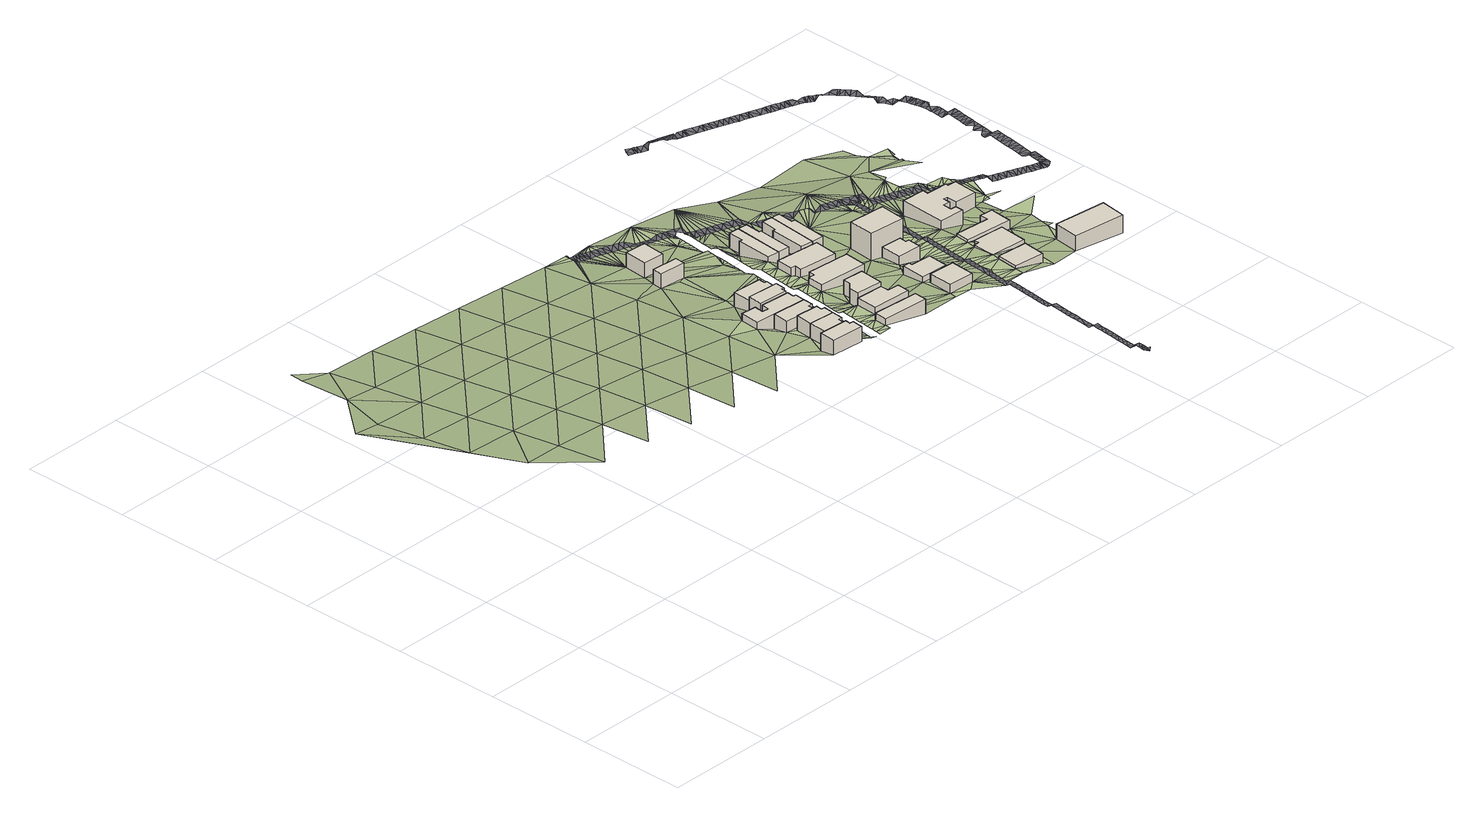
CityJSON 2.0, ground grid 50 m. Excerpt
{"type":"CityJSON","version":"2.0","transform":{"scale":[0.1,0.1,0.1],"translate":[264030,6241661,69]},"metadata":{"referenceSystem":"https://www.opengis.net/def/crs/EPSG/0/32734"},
"CityObjects":{
"building1":{"type":"Building","geometry":[{"type":"MultiSurface","lod":"1","boundaries":[[[0,1,2,3]],[[1,4,5,2]],[[4,6,7,5]],[[6,8,9,7]],[[8,10,11,9]],[[10,0,3,11]],[[3,2,5,7,9,11]]]}]},
"building2":{"type":"Building","geometry":[{"type":"MultiSurface","lod":"1","boundaries":[[[12,13,14,15]],[[13,16,17,14]],[[16,18,19,17]],[[18,20,21,19]],[[20,22,23,21]],[[22,12,15,23]],[[15,14,17,19,21,23]]]}]},
"building3":{"type":"Building","geometry":[{"type":"MultiSurface","lod":"1","boundaries":[[[24,25,26,27]],[[25,28,29,26]],[[28,30,31,29]],[[30,32,33,31]],[[32,34,35,33]],[[34,36,37,35]],[[36,38,39,37]],[[38,40,41,39]],[[40,42,43,41]],[[42,44,45,43]],[[44,24,27,45]],[[27,26,29,31,33,35,37,39,41,43,45]]]}]},
"building4":{"type":"Building","geometry":[{"type":"MultiSurface","lod":"1","boundaries":[[[12,46,47,15]],[[46,48,49,47]],[[48,50,51,49]],[[50,52,53,51]],[[52,13,14,53]],[[13,12,15,14]],[[15,47,49,51,53,14]]]}]},
"building5":{"type":"Building","geometry":[{"type":"MultiSurface","lod":"1","boundaries":[[[25,24,27,26]],[[24,54,55,27]],[[54,56,57,55]],[[56,58,59,57]],[[58,60,61,59]],[[60,25,26,61]],[[26,27,55,57,59,61]]]}]},
"building6":{"type":"Building","geometry":[{"type":"MultiSurface","lod":"1","boundaries":[[[62,63,64,65]],[[63,66,67,64]],[[66,68,69,67]],[[68,70,71,69]],[[70,72,73,71]],[[72,62,65,73]],[[65,64,67,69,71,73]]]}]},
"building7":{"type":"Building","geometry":[{"type":"MultiSurface","lod":"1","boundaries":[[[62,74,75,76]],[[74,77,78,75]],[[77,79,80,78]],[[79,81,82,80]],[[81,63,83,82]],[[63,62,76,83]],[[76,75,78,80,82,83]]]}]},
"building8":{"type":"Building","geometry":[{"type":"MultiSurface","lod":"1","boundaries":[[[84,85,86,87]],[[85,88,89,86]],[[88,90,91,89]],[[90,84,87,91]],[[87,86,89,91]]]}]},
"building9":{"type":"Building","geometry":[{"type":"MultiSurface","lod":"1","boundaries":[[[92,93,94,95]],[[93,96,97,94]],[[96,98,99,97]],[[98,92,95,99]],[[95,94,97,99]]]}]},
"building10":{"type":"Building","geometry":[{"type":"MultiSurface","lod":"1","boundaries":[[[100,101,102,103]],[[101,104,105,102]],[[104,106,107,105]],[[106,100,103,107]],[[103,102,105,107]]]}]},
"building11":{"type":"Building","geometry":[{"type":"MultiSurface","lod":"1","boundaries":[[[108,109,110,111]],[[109,112,113,110]],[[112,114,115,113]],[[114,116,117,115]],[[116,118,119,117]],[[118,108,111,119]],[[111,110,113,115,117,119]]]}]},
"building12":{"type":"Building","geometry":[{"type":"MultiSurface","lod":"1","boundaries":[[[120,121,122,123]],[[121,124,125,122]],[[124,126,127,125]],[[126,128,129,127]],[[128,130,131,129]],[[130,120,123,131]],[[123,122,125,127,129,131]]]}]},
"building13":{"type":"Building","geometry":[{"type":"MultiSurface","lod":"1","boundaries":[[[132,133,134,135]],[[133,136,137,134]],[[136,138,139,137]],[[138,140,141,139]],[[140,142,143,141]],[[142,132,135,143]],[[135,134,137,139,141,143]]]}]},
"building14":{"type":"Building","geometry":[{"type":"MultiSurface","lod":"1","boundaries":[[[144,145,146,147]],[[145,148,149,146]],[[148,150,151,149]],[[150,152,153,151]],[[152,154,155,153]],[[154,144,147,155]],[[147,146,149,151,153,155]]]}]},
"building15":{"type":"Building","geometry":[{"type":"MultiSurface","lod":"1","boundaries":[[[156,157,158,159]],[[157,160,161,158]],[[160,162,163,161]],[[162,164,165,163]],[[164,166,167,165]],[[166,156,159,167]],[[159,158,161,163,165,167]]]}]},
"building16":{"type":"Building","geometry":[{"type":"MultiSurface","lod":"1","boundaries":[[[166,168,169,167]],[[168,170,171,169]],[[170,172,173,171]],[[172,174,175,173]],[[174,156,159,175]],[[156,166,167,159]],[[167,169,171,173,175,159]]]}]},
"building17":{"type":"Building","geometry":[{"type":"MultiSurface","lod":"1","boundaries":[[[176,177,178,179]],[[177,180,181,178]],[[180,182,183,181]],[[182,184,185,183]],[[184,186,187,185]],[[186,176,179,187]],[[179,178,181,183,185,187]]]}]},
"building18":{"type":"Building","geometry":[{"type":"MultiSurface","lod":"1","boundaries":[[[188,189,190,191]],[[189,192,193,190]],[[192,194,195,193]],[[194,188,191,195]],[[191,190,193,195]]]}]},
"building19":{"type":"Building","geometry":[{"type":"MultiSurface","lod":"1","boundaries":[[[177,176,179,178]],[[176,196,197,179]],[[196,198,199,197]],[[198,200,201,199]],[[200,202,203,201]],[[202,177,178,203]],[[178,179,197,199,201,203]]]}]},
"building20":{"type":"Building","geometry":[{"type":"MultiSurface","lod":"1","boundaries":[[[204,205,206,207]],[[205,208,209,206]],[[208,210,211,209]],[[210,212,213,211]],[[212,214,215,213]],[[214,204,207,215]],[[207,206,209,211,213,215]]]}]},
"building21":{"type":"Building","geometry":[{"type":"MultiSurface","lod":"1","boundaries":[[[216,217,218,219]],[[217,220,221,218]],[[220,222,223,221]],[[222,224,225,223]],[[224,226,227,225]],[[226,216,219,227]],[[219,218,221,223,225,227]]]}]},
"building22":{"type":"Building","geometry":[{"type":"MultiSurface","lod":"1","boundaries":[[[228,229,230,231]],[[229,232,233,230]],[[232,234,235,233]],[[234,228,231,235]],[[231,230,233,235]]]}]},
"building23":{"type":"Building","geometry":[{"type":"MultiSurface","lod":"1","boundaries":[[[236,237,238,239]],[[237,240,241,238]],[[242,243,244,241]],[[243,236,239,244]],[[239,238,241,244]]]}]},
"building24":{"type":"Building","geometry":[{"type":"MultiSurface","lod":"1","boundaries":[[[245,246,247,248]],[[246,249,250,247]],[[249,251,252,250]],[[251,253,254,252]],[[253,255,256,254]],[[255,245,248,256]],[[248,247,250,252,254,256]]]}]},
"building25":{"type":"Building","geometry":[{"type":"MultiSurface","lod":"1","boundaries":[[[257,258,259,260]],[[258,261,262,259]],[[261,263,264,262]],[[263,265,266,264]],[[265,267,268,266]],[[267,257,260,268]],[[260,259,262,264,266,268]]]}]},
"building26":{"type":"Building","geometry":[{"type":"MultiSurface","lod":"1","boundaries":[[[269,270,271,272]],[[270,273,274,271]],[[273,275,276,274]],[[275,277,278,276]],[[277,279,280,278]],[[279,281,282,280]],[[281,283,284,282]],[[283,285,286,284]],[[285,287,288,286]],[[287,289,290,288]],[[289,291,292,290]],[[291,293,294,292]],[[293,295,296,294]],[[295,297,298,296]],[[297,299,300,298]],[[299,269,272,300]],[[272,271,274,276,278,280,282,284,286,288,290,292,294,296,298,300]]]}]},
"building27":{"type":"Building","geometry":[{"type":"MultiSurface","lod":"1","boundaries":[[[301,302,303,304]],[[302,305,306,303]],[[305,307,308,306]],[[307,301,304,308]],[[304,303,306,308]]]}]},
"terrain1":{"type":"TINRelief","geometry":[{"type":"CompositeSurface","lod":"1","boundaries":[[[309,310,311]],[[312,309,311]],[[313,311,310]],[[314,309,312]],[[310,315,316]],[[312,311,317]],[[310,316,313]],[[309,314,318]],[[313,317,311]],[[319,314,312]],[[315,320,316]],[[312,317,319]],[[314,319,318]],[[313,316,321]],[[321,316,320]],[[313,322,317]],[[323,318,319]],[[324,325,318]],[[321,322,313]],[[318,323,324]],[[319,317,326]],[[325,324,327]],[[328,320,329]],[[317,322,326]],[[323,319,330]],[[331,321,320]],[[326,330,319]],[[324,323,332]],[[331,320,328]],[[322,321,333]],[[332,323,330]],[[333,321,331]],[[326,322,334]],[[335,328,336]],[[322,333,334]],[[326,337,330]],[[331,328,338]],[[337,326,334]],[[330,339,332]],[[338,328,335]],[[340,333,331]],[[337,339,330]],[[338,340,331]],[[341,334,333]],[[335,342,343]],[[333,340,341]],[[337,334,344]],[[335,345,338]],[[344,334,341]],[[339,337,346]],[[345,335,343]],[[338,347,340]],[[346,337,344]],[[345,347,338]],[[341,340,348]],[[343,349,350]],[[340,347,348]],[[341,351,344]],[[345,343,352]],[[351,341,348]],[[344,353,346]],[[352,343,350]],[[347,345,354]],[[351,353,344]],[[352,354,345]],[[355,348,347]],[[350,44,352]],[[347,354,355]],[[8,350,356]],[[348,357,351]],[[350,8,13]],[[54,44,350]],[[42,354,352]],[[42,352,44]],[[13,54,350]],[[357,348,355]],[[351,358,353]],[[13,8,16]],[[24,44,54]],[[16,8,6]],[[351,357,358]],[[354,42,81]],[[54,13,52]],[[354,85,355]],[[18,16,6]],[[40,63,42]],[[34,40,38]],[[38,36,34]],[[52,56,54]],[[40,34,66]],[[1,6,4]],[[354,81,359]],[[42,63,81]],[[1,18,6]],[[355,84,357]],[[63,40,66]],[[85,354,359]],[[22,18,1]],[[22,20,18]],[[56,52,50]],[[84,355,85]],[[34,32,66]],[[360,22,1]],[[46,50,48]],[[1,361,362]],[[363,358,357]],[[362,360,1]],[[364,12,22]],[[56,50,60]],[[50,46,60]],[[60,58,56]],[[357,84,96]],[[360,365,22]],[[32,68,66]],[[12,366,46]],[[365,367,22]],[[22,367,364]],[[357,368,363]],[[85,359,369]],[[364,370,12]],[[46,371,60]],[[372,368,357]],[[359,81,79]],[[93,357,96]],[[366,12,370]],[[372,357,93]],[[30,28,32]],[[32,28,68]],[[363,373,358]],[[366,374,46]],[[60,375,25]],[[373,376,358]],[[374,371,46]],[[72,68,28]],[[70,68,72]],[[88,85,369]],[[369,359,88]],[[60,371,377]],[[25,378,28]],[[90,96,84]],[[379,60,377]],[[379,375,60]],[[380,381,382]],[[383,72,28]],[[380,106,384]],[[385,25,375]],[[25,385,378]],[[386,384,104]],[[106,380,382]],[[77,74,79]],[[387,372,93]],[[378,388,28]],[[389,386,104]],[[93,390,387]],[[62,72,391]],[[383,28,388]],[[389,104,392]],[[104,384,106]],[[390,93,393]],[[98,96,90]],[[394,359,79]],[[395,393,93]],[[383,396,72]],[[74,62,397]],[[398,88,359]],[[392,108,399]],[[400,72,396]],[[401,399,108]],[[402,395,93]],[[72,400,391]],[[108,392,104]],[[79,74,403]],[[391,404,62]],[[405,402,93]],[[406,407,408]],[[409,401,118]],[[404,397,62]],[[410,409,118]],[[408,411,406]],[[412,405,93]],[[413,410,118]],[[414,406,411]],[[397,415,74]],[[118,401,108]],[[413,118,416]],[[403,74,415]],[[93,92,417]],[[412,93,417]],[[414,418,406]],[[403,419,79]],[[418,420,406]],[[88,421,90]],[[394,398,359]],[[79,419,422]],[[423,406,420]],[[422,424,79]],[[425,416,130]],[[424,426,79]],[[98,90,421]],[[423,427,406]],[[426,428,79]],[[429,425,128]],[[416,118,130]],[[79,428,394]],[[430,431,142]],[[128,431,429]],[[427,432,406]],[[433,430,142]],[[92,434,417]],[[104,101,108]],[[435,433,142]],[[398,436,88]],[[406,432,437]],[[435,142,438]],[[439,434,92]],[[436,440,88]],[[441,424,422]],[[130,128,425]],[[431,128,142]],[[421,88,440]],[[437,442,406]],[[424,441,426]],[[140,443,438]],[[444,439,92]],[[445,92,98]],[[446,443,140]],[[438,142,140]],[[447,446,140]],[[140,448,447]],[[92,449,444]],[[116,130,118]],[[450,98,421]],[[451,448,152]],[[136,448,140]],[[92,452,449]],[[453,451,148]],[[109,108,101]],[[128,124,142]],[[454,453,148]],[[98,450,455]],[[456,454,148]],[[98,455,457]],[[448,136,152]],[[140,138,136]],[[452,92,445]],[[458,98,457]],[[421,440,459]],[[126,124,128]],[[98,458,445]],[[460,406,442]],[[152,148,451]],[[421,459,461]],[[462,456,145]],[[461,463,421]],[[145,464,462]],[[130,116,120]],[[421,463,465]],[[456,148,145]],[[464,145,466]],[[465,467,421]],[[468,460,442]],[[112,116,114]],[[421,467,450]],[[152,150,148]],[[164,469,466]],[[460,468,470]],[[142,124,132]],[[164,466,145]],[[469,164,471]],[[116,112,120]],[[472,452,445]],[[473,471,164]],[[460,470,474]],[[475,473,164]],[[472,445,476]],[[121,477,124]],[[458,478,445]],[[474,479,460]],[[476,445,480]],[[136,154,152]],[[475,162,481]],[[445,478,482]],[[166,164,145]],[[162,475,164]],[[100,483,101]],[[162,484,481]],[[445,482,485]],[[486,460,479]],[[445,487,480]],[[477,132,124]],[[488,484,162]],[[489,445,485]],[[490,488,162]],[[445,489,491]],[[188,109,101]],[[445,492,487]],[[486,493,460]],[[491,492,445]],[[490,162,494]],[[109,188,112]],[[120,132,121]],[[495,460,493]],[[496,487,492]],[[477,121,132]],[[497,494,157]],[[498,496,492]],[[145,186,166]],[[120,112,214]],[[499,496,498]],[[157,500,497]],[[495,501,460]],[[496,499,502]],[[157,494,162]],[[154,136,133]],[[503,500,157]],[[460,501,504]],[[505,503,157]],[[157,162,160]],[[460,504,506]],[[101,483,188]],[[186,145,144]],[[186,168,166]],[[507,508,509]],[[510,507,511]],[[512,513,508]],[[514,515,510]],[[512,516,517]],[[505,518,516]],[[511,514,510]],[[132,120,212]],[[511,507,509]],[[112,188,214]],[[508,513,509]],[[505,157,519]],[[513,512,517]],[[517,516,518]],[[120,214,212]],[[168,186,184]],[[505,519,518]],[[157,156,519]],[[168,520,170]],[[520,168,184]],[[506,521,460]],[[176,186,144]],[[232,133,132]],[[174,172,170]],[[506,522,521]],[[170,520,184]],[[144,154,196]],[[232,154,133]],[[188,483,523]],[[522,524,521]],[[519,156,525]],[[188,194,214]],[[526,156,174]],[[527,132,212]],[[174,170,180]],[[521,524,528]],[[184,180,170]],[[526,525,156]],[[144,196,176]],[[521,528,529]],[[180,184,182]],[[232,132,527]],[[529,530,521]],[[523,189,188]],[[526,174,531]],[[154,229,196]],[[521,530,532]],[[194,204,214]],[[174,180,533]],[[534,531,174]],[[229,154,232]],[[535,521,532]],[[534,174,533]],[[527,212,210]],[[521,535,536]],[[527,210,220]],[[537,521,536]],[[204,194,192]],[[220,232,527]],[[533,180,538]],[[539,180,177]],[[537,540,521]],[[208,205,210]],[[523,541,189]],[[538,180,539]],[[232,220,217]],[[205,220,210]],[[540,542,521]],[[200,198,202]],[[521,542,543]],[[202,544,177]],[[198,196,545]],[[177,544,539]],[[545,196,229]],[[189,546,192]],[[547,189,541]],[[548,189,547]],[[205,222,220]],[[545,202,198]],[[544,202,549]],[[548,550,189]],[[232,217,234]],[[551,189,550]],[[189,551,546]],[[192,552,204]],[[549,202,553]],[[205,204,552]],[[554,192,546]],[[202,555,553]],[[554,556,192]],[[202,545,557]],[[216,234,217]],[[558,521,543]],[[559,192,556]],[[557,555,202]],[[552,192,559]],[[558,543,560]],[[222,205,561]],[[562,563,564]],[[229,228,545]],[[224,216,226]],[[565,566,567]],[[558,560,563]],[[205,552,568]],[[567,566,569]],[[570,562,564]],[[216,224,234]],[[571,205,568]],[[572,573,574]],[[575,576,569]],[[561,205,571]],[[574,577,572]],[[576,575,573]],[[562,570,578]],[[222,579,224]],[[557,545,580]],[[575,574,573]],[[566,575,569]],[[581,222,561]],[[582,580,545]],[[578,583,562]],[[222,581,584]],[[234,224,585]],[[558,563,562]],[[222,584,586]],[[587,577,574]],[[582,545,588]],[[579,222,586]],[[583,589,562]],[[577,587,590]],[[574,575,587]],[[588,545,591]],[[592,562,589]],[[579,593,224]],[[590,594,595]],[[224,593,585]],[[596,595,594]],[[597,591,545]],[[234,598,228]],[[596,594,599]],[[600,562,592]],[[590,587,594]],[[601,234,585]],[[602,597,545]],[[562,600,603]],[[234,601,604]],[[545,228,605]],[[606,599,255]],[[604,598,234]],[[607,602,545]],[[255,608,606]],[[575,566,237]],[[609,608,255]],[[599,594,255]],[[610,228,598]],[[611,609,257]],[[610,612,228]],[[613,611,257]],[[607,545,614]],[[615,228,612]],[[616,613,267]],[[255,257,609]],[[545,605,614]],[[617,616,267]],[[615,618,228]],[[237,566,619]],[[620,617,267]],[[242,594,587]],[[621,228,618]],[[610,622,612]],[[562,603,623]],[[613,257,267]],[[623,558,562]],[[621,605,228]],[[622,624,612]],[[625,620,281]],[[615,612,624]],[[255,251,257]],[[251,255,253]],[[281,626,625]],[[603,627,623]],[[281,628,626]],[[628,281,629]],[[281,620,267]],[[607,614,630]],[[623,627,631]],[[629,281,632]],[[630,614,633]],[[623,631,634]],[[594,242,246]],[[635,633,614]],[[237,619,636]],[[623,634,637]],[[636,242,237]],[[605,638,614]],[[249,257,251]],[[639,632,279]],[[614,640,635]],[[637,641,623]],[[279,642,639]],[[643,614,638]],[[644,640,614]],[[279,645,642]],[[279,632,281]],[[614,643,646]],[[647,623,641]],[[279,648,645]],[[649,644,614]],[[614,646,649]],[[246,242,636]],[[648,279,650]],[[651,623,647]],[[283,281,267]],[[649,652,644]],[[644,652,653]],[[654,558,623]],[[650,279,655]],[[623,651,656]],[[657,653,652]],[[619,305,636]],[[656,658,623]],[[655,659,660]],[[661,660,662]],[[663,661,664]],[[665,663,666]],[[258,257,249]],[[658,667,623]],[[665,666,668]],[[666,663,669]],[[267,263,283]],[[663,664,669]],[[265,263,267]],[[662,664,661]],[[279,670,655]],[[667,671,623]],[[246,636,302]],[[660,659,662]],[[655,670,659]],[[249,246,258]],[[636,305,302]],[[285,289,287]],[[670,279,672]],[[246,302,258]],[[289,285,291]],[[285,283,297]],[[263,297,283]],[[279,673,672]],[[291,285,297]],[[674,673,279]],[[277,674,279]],[[623,671,675]],[[291,297,295]],[[291,295,293]],[[263,261,297]],[[654,623,675]],[[675,671,676]],[[676,677,675]],[[674,277,678]],[[679,675,677]],[[680,258,302]],[[261,299,297]],[[273,277,275]],[[681,682,679]],[[277,683,678]],[[682,681,684]],[[683,277,685]],[[686,261,258]],[[302,687,680]],[[684,688,682]],[[277,689,685]],[[687,302,690]],[[691,258,680]],[[682,688,692]],[[273,693,277]],[[277,693,689]],[[675,679,682]],[[299,261,694]],[[682,692,695]],[[696,695,697]],[[687,690,698]],[[686,258,691]],[[697,699,696]],[[273,270,269]],[[675,700,654]],[[696,682,695]],[[694,261,686]],[[701,693,273]],[[702,696,699]],[[680,703,691]],[[302,301,690]],[[273,704,701]],[[705,696,702]],[[299,706,269]],[[273,269,707]],[[708,704,273]],[[706,299,694]],[[273,707,708]],[[709,675,682]],[[710,696,705]],[[709,682,711]],[[710,705,712]],[[269,713,707]],[[706,714,269]],[[715,710,712]],[[713,269,716]],[[717,715,718]],[[694,686,719]],[[269,720,716]],[[715,717,710]],[[714,720,269]],[[718,721,717]],[[706,722,723]],[[706,723,714]],[[717,721,724]],[[709,725,675]],[[725,700,675]],[[724,726,717]],[[714,723,727]],[[720,714,728]],[[729,726,724]],[[730,728,714]],[[729,731,732]],[[730,714,733]],[[726,729,732]],[[731,734,732]],[[725,709,735]],[[736,732,734]],[[725,737,700]],[[735,709,738]],[[739,700,737]],[[738,709,740]],[[735,741,725]],[[741,742,725]],[[743,735,738]],[[742,741,735]],[[744,725,742]],[[742,745,744]]]}]},
"road1":{"type":"Road","geometry":[{"type":"MultiSurface","lod":"1","boundaries":[[[746,747,748]],[[746,748,749]],[[749,750,746]],[[751,749,748]],[[751,752,749]],[[753,754,755]],[[754,756,755]],[[757,758,759]],[[753,760,758]],[[756,752,761]],[[762,763,764]],[[757,765,763]],[[766,762,764]],[[766,767,768]],[[769,768,770]],[[761,755,756]],[[752,751,761]],[[771,758,760]],[[759,765,757]],[[758,771,759]],[[765,764,763]],[[760,753,755]],[[772,768,767]],[[766,764,767]],[[773,769,774]],[[770,774,769]],[[772,770,768]],[[773,774,775]],[[776,775,777]],[[778,779,780]],[[778,780,781]],[[782,781,783]],[[776,784,779]],[[780,779,785]],[[777,784,776]],[[783,786,782]],[[783,781,780]],[[785,779,784]],[[775,774,777]],[[782,786,787]],[[788,787,789]],[[790,788,791]],[[792,793,794]],[[794,795,796]],[[790,797,792]],[[798,796,795]],[[791,788,789]],[[799,798,800]],[[799,801,802]],[[803,802,804]],[[790,791,797]],[[787,786,789]],[[795,794,793]],[[793,792,805]],[[806,807,808]],[[798,795,800]],[[799,800,801]],[[805,792,797]],[[803,809,808]],[[804,802,801]],[[808,810,806]],[[803,808,807]],[[803,804,809]],[[806,810,811]],[[567,548,547]],[[547,541,567]],[[551,550,576]],[[550,548,569]],[[541,811,812]],[[546,551,572]],[[565,541,812]],[[554,546,577]],[[577,556,554]],[[590,559,556]],[[567,541,565]],[[811,810,812]],[[576,550,569]],[[573,572,551]],[[551,576,573]],[[572,577,546]],[[569,548,567]],[[595,559,590]],[[556,577,590]],[[596,599,552]],[[596,552,595]],[[595,552,559]],[[552,599,568]],[[571,606,561]],[[571,568,599]],[[581,611,584]],[[584,613,586]],[[561,608,581]],[[593,579,616]],[[586,613,579]],[[585,593,617]],[[585,625,601]],[[604,601,625]],[[608,561,606]],[[599,606,571]],[[613,584,611]],[[611,581,609]],[[616,617,593]],[[616,579,613]],[[609,581,608]],[[604,626,598]],[[626,604,625]],[[625,585,620]],[[585,617,620]],[[610,632,622]],[[624,622,632]],[[639,615,624]],[[618,615,642]],[[598,628,610]],[[629,632,610]],[[624,632,639]],[[642,645,618]],[[642,615,639]],[[629,610,628]],[[598,626,628]],[[618,645,621]],[[605,621,648]],[[660,643,638]],[[643,660,646]],[[650,638,605]],[[649,646,661]],[[650,605,648]],[[652,649,665]],[[657,668,813]],[[652,668,657]],[[657,813,653]],[[650,655,638]],[[621,645,648]],[[649,661,663]],[[661,646,660]],[[668,652,665]],[[649,663,665]],[[660,638,655]],[[668,666,813]]]}]},
"road2":{"type":"Road","geometry":[{"type":"MultiSurface","lod":"1","boundaries":[[[540,531,534]],[[534,533,543]],[[543,533,538]],[[535,519,525]],[[525,526,536]],[[531,540,526]],[[542,534,543]],[[538,560,543]],[[814,511,524]],[[511,509,528]],[[814,514,511]],[[528,509,513]],[[518,530,517]],[[537,526,540]],[[526,537,536]],[[535,532,518]],[[535,525,536]],[[518,519,535]],[[513,517,530]],[[542,540,534]],[[532,530,518]],[[603,588,591]],[[631,597,634]],[[627,591,597]],[[589,557,580]],[[580,582,592]],[[588,603,582]],[[631,627,597]],[[597,602,634]],[[641,607,630]],[[641,630,633]],[[647,633,635]],[[602,637,634]],[[647,641,633]],[[607,641,637]],[[635,651,647]],[[637,602,607]],[[564,539,544]],[[564,544,549]],[[570,549,553]],[[560,539,563]],[[570,564,549]],[[539,564,563]],[[553,578,570]],[[539,560,538]],[[592,589,580]],[[582,600,592]],[[600,582,603]],[[591,627,603]],[[578,555,583]],[[589,555,557]],[[555,589,583]],[[555,578,553]],[[387,408,372]],[[387,390,411]],[[373,363,368]],[[372,373,368]],[[407,373,372]],[[411,408,387]],[[390,393,411]],[[393,395,414]],[[395,402,423]],[[423,402,405]],[[414,395,418]],[[418,395,420]],[[395,423,420]],[[393,414,411]],[[815,373,816]],[[816,373,407]],[[817,373,815]],[[818,376,373]],[[817,818,373]],[[408,407,372]],[[423,405,427]],[[480,495,476]],[[487,501,480]],[[496,501,487]],[[479,449,452]],[[452,472,479]],[[476,486,472]],[[496,504,501]],[[502,504,496]],[[814,524,819]],[[511,528,524]],[[528,513,529]],[[502,819,504]],[[522,506,819]],[[524,522,819]],[[819,506,504]],[[530,529,513]],[[412,417,432]],[[417,434,442]],[[468,442,434]],[[427,412,432]],[[442,437,417]],[[417,437,432]],[[434,439,468]],[[412,427,405]],[[486,479,472]],[[476,493,486]],[[493,476,495]],[[480,501,495]],[[468,439,470]],[[474,444,449]],[[474,449,479]],[[470,444,474]],[[470,439,444]],[[820,821,822]],[[823,824,820]],[[825,826,827]],[[826,828,733]],[[824,825,827]],[[829,830,831]],[[831,832,833]],[[834,833,832]],[[822,821,829]],[[835,829,831]],[[831,833,835]],[[834,836,833]],[[829,821,830]],[[822,823,820]],[[729,716,720]],[[731,720,728]],[[734,728,730]],[[721,707,713]],[[716,724,713]],[[730,736,734]],[[731,728,734]],[[733,736,730]],[[733,828,837]],[[826,825,828]],[[736,733,837]],[[824,838,825]],[[824,823,838]],[[839,840,841]],[[842,843,844]],[[844,845,846]],[[847,846,845]],[[834,848,836]],[[842,848,843]],[[846,842,844]],[[847,849,846]],[[834,843,848]],[[850,849,851]],[[839,852,853]],[[854,840,839]],[[841,852,839]],[[851,840,854]],[[855,850,851]],[[855,851,854]],[[849,850,846]],[[670,679,659]],[[684,672,673]],[[662,659,677]],[[669,671,666]],[[662,676,664]],[[669,664,676]],[[672,681,670]],[[692,674,678]],[[678,683,697]],[[692,688,674]],[[695,692,678]],[[678,697,695]],[[683,685,697]],[[674,688,673]],[[684,673,688]],[[656,640,644]],[[644,653,658]],[[813,658,653]],[[651,635,656]],[[658,656,644]],[[813,667,658]],[[635,640,656]],[[671,669,676]],[[677,659,679]],[[662,677,676]],[[667,813,671]],[[671,813,666]],[[681,679,670]],[[672,684,681]],[[685,689,699]],[[693,701,705]],[[689,693,705]],[[699,689,702]],[[712,705,701]],[[689,705,702]],[[701,704,712]],[[718,704,708]],[[724,716,729]],[[731,729,720]],[[713,724,721]],[[718,715,704]],[[721,708,707]],[[718,708,721]],[[704,715,712]],[[699,697,685]]]}]},
"road3":{"type":"Road","geometry":[{"type":"MultiSurface","lod":"1","boundaries":[[[856,857,858]],[[859,860,861]],[[856,858,860]],[[860,859,862]],[[863,864,865]],[[866,864,867]],[[868,867,869]],[[870,871,872]],[[863,865,873]],[[870,873,871]],[[874,875,876]],[[856,860,862]],[[862,859,877]],[[857,856,878]],[[868,869,874]],[[879,874,876]],[[879,876,878]],[[857,878,876]],[[874,869,875]],[[868,866,867]],[[880,881,882]],[[882,881,883]],[[884,880,885]],[[886,887,888]],[[889,890,884]],[[889,886,890]],[[885,880,882]],[[891,892,893]],[[893,894,895]],[[892,894,893]],[[896,882,883]],[[882,896,897]],[[883,898,896]],[[883,891,898]],[[891,893,898]],[[894,899,900]],[[901,859,902]],[[902,859,861]],[[902,903,901]],[[903,888,887]],[[887,904,903]],[[905,901,906]],[[901,907,906]],[[907,901,904]],[[901,903,904]],[[908,909,910]],[[911,885,910]],[[912,887,886]],[[885,911,889]],[[913,912,886]],[[909,911,910]],[[889,913,886]],[[884,885,889]],[[914,915,916]],[[917,915,914]],[[918,916,915]],[[915,919,918]],[[920,921,919]],[[922,917,923]],[[924,925,926]],[[925,927,928]],[[928,927,929]],[[923,930,931]],[[930,924,926]],[[926,925,932]],[[932,925,928]],[[929,933,928]],[[929,934,933]],[[931,930,926]],[[935,936,937]],[[915,920,919]],[[917,922,915]],[[922,923,938]],[[923,931,938]],[[939,935,940]],[[940,937,921]],[[941,921,920]],[[941,940,921]],[[940,935,937]],[[942,943,944]],[[945,946,942]],[[947,945,948]],[[949,950,951]],[[951,952,949]],[[944,953,952]],[[947,946,945]],[[872,947,948]],[[954,865,864]],[[955,947,872]],[[872,871,955]],[[956,871,873]],[[873,865,956]],[[864,866,954]],[[957,958,934]],[[958,959,960]],[[934,958,960]],[[961,960,959]],[[962,950,949]],[[953,944,963]],[[943,963,944]],[[961,959,962]],[[950,962,959]],[[952,953,949]],[[942,946,943]],[[934,929,957]],[[964,965,853]],[[966,967,968]],[[965,964,967]],[[968,969,966]],[[970,971,969]],[[971,970,972]],[[852,973,853]],[[974,967,964]],[[968,967,974]],[[968,975,969]],[[970,976,972]],[[969,975,970]],[[976,977,978]],[[978,972,976]],[[978,977,979]],[[964,853,973]],[[980,981,979]],[[982,983,984]],[[985,984,983]],[[986,987,988]],[[987,986,989]],[[990,991,989]],[[985,992,988]],[[980,993,982]],[[994,995,996]],[[997,998,999]],[[994,996,991]],[[1000,997,999]],[[1001,1002,1003]],[[1003,1004,1005]],[[979,993,980]],[[981,978,979]],[[1006,983,982]],[[983,1007,985]],[[992,986,988]],[[990,989,1008]],[[986,1008,989]],[[1009,1010,1011]],[[1000,999,1012]],[[991,990,994]],[[1013,995,994]],[[1002,1001,1012]],[[998,1013,999]],[[1003,1002,1004]],[[1007,992,985]],[[994,1014,1013]],[[1014,999,1013]],[[1015,1005,1004]],[[1015,1009,1011]],[[1005,1015,1011]],[[1012,1016,1002]],[[1009,1017,1010]],[[999,1016,1012]],[[982,993,1006]],[[1018,1019,1020]],[[1020,1021,1022]],[[1023,1024,1025]],[[1019,1026,1027]],[[1027,1024,1023]],[[1028,1022,1021]],[[1029,1030,1031]],[[1032,1033,1034]],[[1030,1035,1031]],[[1036,1037,1038]],[[1036,1039,1037]],[[1040,1038,1032]],[[1041,1042,1028]],[[1043,1033,1029]],[[1017,1044,1035]],[[1039,1045,1041]],[[1046,1047,1048]],[[1047,1049,1050]],[[1051,1050,1049]],[[894,1052,895]],[[1052,894,900]],[[1048,900,899]],[[1047,1050,1048]],[[1049,1053,1051]],[[1054,1025,1055]],[[1056,1057,1025]],[[1057,1055,1025]],[[1053,1058,1051]],[[1058,1053,1059]],[[1059,1053,1055]],[[1054,1055,1053]],[[1048,899,1046]],[[1029,1031,1060]],[[1045,1039,1036]],[[1061,1035,1062]],[[1036,1063,1045]],[[1045,1042,1041]],[[1018,1020,1022]],[[1022,1028,1064]],[[1042,1064,1028]],[[1019,1018,1065]],[[1029,1060,1043]],[[1033,1043,1034]],[[1066,1038,1040]],[[1034,1040,1032]],[[1036,1038,1066]],[[1035,1061,1031]],[[1019,1067,1026]],[[1068,1067,1019]],[[1027,1026,1024]],[[1025,1024,1056]],[[1019,1065,1068]],[[1062,1035,1044]],[[1017,1009,1044]]]}]}
},
"vertices":[
[1972,807,409],[1976,858,394],[1976,858,478],[1972,807,478],[1959,859,394],[1959,859,478],[1960,884,394],[1960,884,478],[1826,893,394],[1826,893,478],[1821,817,409],[1821,817,478],
[1989,980,394],[1869,989,394],[1869,989,463],[1989,980,463],[1863,904,394],[1863,904,463],[1964,896,394],[1964,896,463],[1967,928,394],[1967,928,463],[1985,927,394],[1985,927,463],
[1841,1158,378],[2000,1146,378],[2000,1146,447],[1841,1158,447],[2004,1194,378],[2004,1194,447],[1991,1195,378],[1991,1195,447],[1994,1228,378],[1994,1228,447],[1857,1238,378],[1857,1238,447],[1854,1202,378],[1854,1202,447],[1823,1205,378],[1823,1205,447],[1827,1248,378],[1827,1248,447],[1757,1254,415],[1757,1254,447],[1750,1164,415],[1750,1164,447],
[1993,1028,394],[1993,1028,463],[1977,1030,394],[1977,1030,463],[1979,1058,394],[1979,1058,463],[1875,1066,394],[1875,1066,463],
[1835,1085,394],[1835,1085,447],[1977,1072,394],[1977,1072,447],[1979,1100,378],[1979,1100,447],[1998,1098,378],[1998,1098,447],
[2014,1309,341],[1868,1319,378],[1868,1319,447],[2014,1309,447],[1864,1251,378],[1864,1251,447],[1998,1242,378],[1998,1242,447],[1999,1264,378],[1999,1264,447],[2011,1263,341],[2011,1263,447],
[2020,1365,327],[2020,1365,430],[2014,1309,430],[2007,1366,361],[2007,1366,430],[2009,1396,327],[2009,1396,430],[1872,1404,361],[1872,1404,430],[1868,1319,430],
[1801,1773,344],[1797,1727,344],[1797,1727,413],[1801,1773,413],[1918,1717,344],[1918,1717,413],[1922,1764,344],[1922,1764,413],
[1943,1954,322],[1845,1961,322],[1845,1961,392],[1943,1954,392],[1837,1854,322],[1837,1854,392],[1935,1847,322],[1935,1847,392],
[2399,861,320],[2403,920,320],[2403,920,389],[2399,861,389],[2187,934,357],[2187,934,389],[2184,875,357],[2184,875,389],
[2217,963,357],[2400,956,320],[2400,956,389],[2217,963,389],[2402,1012,320],[2402,1012,389],[2348,1015,320],[2348,1015,389],[2349,1055,320],[2349,1055,389],[2221,1061,357],[2221,1061,389],
[2391,1094,304],[2400,1205,304],[2400,1205,373],[2391,1094,373],[2302,1213,304],[2302,1213,373],[2299,1178,304],[2299,1178,373],[2271,1152,304],[2271,1152,373],[2267,1105,304],[2267,1105,373],
[2444,1233,304],[2452,1337,292],[2452,1337,373],[2444,1233,373],[2252,1353,327],[2252,1353,373],[2250,1324,341],[2250,1324,373],[2222,1327,341],[2222,1327,373],[2216,1251,341],[2216,1251,373],
[2449,1495,292],[2245,1515,327],[2245,1515,361],[2449,1495,361],[2238,1440,327],[2238,1440,361],[2262,1437,292],[2262,1437,361],[2258,1403,327],[2258,1403,361],[2438,1385,292],[2438,1385,361],
[2329,1808,278],[2282,1811,278],[2282,1811,347],[2329,1808,347],[2277,1738,278],[2277,1738,347],[2264,1741,278],[2264,1741,347],[2255,1575,327],[2255,1575,347],[2311,1572,292],[2311,1572,347],
[2366,1568,292],[2366,1568,347],[2379,1731,278],[2379,1731,347],[2369,1732,278],[2369,1732,347],[2374,1804,278],[2374,1804,347],
[2460,1528,292],[2481,1768,278],[2481,1768,347],[2460,1528,347],[2432,1774,278],[2432,1774,347],[2426,1697,278],[2426,1697,347],[2413,1698,278],[2413,1698,347],[2401,1533,292],[2401,1533,347],
[2615,930,288],[2736,923,288],[2736,923,329],[2615,930,329],[2742,1034,288],[2742,1034,329],[2621,1041,288],[2621,1041,329],
[2516,1524,264],[2516,1524,347],[2530,1689,250],[2530,1689,347],[2514,1691,250],[2514,1691,347],[2520,1765,250],[2520,1765,347],
[2729,1056,288],[2735,1152,273],[2735,1152,314],[2729,1056,314],[2640,1159,273],[2640,1159,314],[2641,1175,273],[2641,1175,314],[2609,1177,273],[2609,1177,314],[2601,1064,288],[2601,1064,314],
[2753,1328,273],[2657,1335,264],[2657,1335,314],[2753,1328,314],[2650,1237,273],[2650,1237,314],[2762,1229,247],[2762,1229,314],[2766,1293,247],[2766,1293,314],[2750,1294,273],[2750,1294,314],
[2790,1458,235],[2621,1471,264],[2621,1471,389],[2790,1458,389],[2612,1352,264],[2612,1352,389],[2780,1339,235],[2780,1339,389],
[2959,895,261],[3101,882,232],[3101,882,273],[2959,895,273],[3111,985,232],[3110,985,273],[3110,985,232],[2968,997,261],[2968,997,273],
[2974,1035,261],[3144,1022,232],[3144,1022,258],[2974,1035,258],[3154,1153,217],[3154,1153,258],[3007,1163,247],[3007,1163,258],[3005,1139,247],[3005,1139,258],[2982,1140,247],[2982,1140,258],
[2990,1184,247],[3211,1164,217],[3211,1164,258],[2990,1184,258],[3220,1268,217],[3220,1268,258],[3159,1273,217],[3159,1273,258],[3156,1234,217],[3156,1234,258],[2995,1248,247],[2995,1248,258],
[3260,1502,171],[3220,1504,204],[3220,1504,273],[3260,1502,273],[3221,1517,204],[3221,1517,273],[3121,1522,204],[3121,1522,273],[3123,1549,204],[3123,1549,273],[3015,1555,204],[3015,1555,273],[3004,1340,235],[3004,1340,273],[3122,1334,204],[3122,1334,273],[3124,1373,204],[3124,1373,273],[3097,1374,204],[3097,1374,273],[3100,1415,204],[3100,1415,273],[3131,1413,204],[3131,1413,273],[3133,1446,204],[3133,1446,273],[3151,1445,204],[3151,1445,273],[3149,1393,204],[3149,1393,273],[3254,1388,204],[3254,1388,273],
[3540,963,190],[3297,991,206],[3297,991,275],[3540,963,275],[3283,873,206],[3283,873,275],[3526,845,190],[3526,845,275],
[6,1707,491],[190,949,593],[133,1210,556],[133,1458,517],[383,1210,543],[133,1707,478],[383,714,610],[383,962,580],[383,1458,505],[228,1962,441],[383,1707,467],[633,962,565],[633,1210,530],[633,1458,492],[383,1955,430],[383,2203,393],[250,2224,407],[633,1707,455],[255,2287,407],[883,962,541],[633,714,591],[633,1955,418],[883,1210,514],[633,2203,381],[883,1458,480],[883,1707,442],[1133,962,508],[883,714,559],[883,1955,403],[1133,1210,488],[883,2203,367],[1133,1458,458],[1133,1707,424],[1133,714,524],[1383,962,469],[1133,1955,386],[1383,1210,450],[1133,2203,351],[1383,1458,430],[1383,1707,402],[1383,714,486],[1634,962,431],[1383,1955,367],[1634,1210,415],[1383,2203,333],[1634,1458,397],[1634,1707,373],[1821,817,410],[1634,1955,345],[1634,2203,315],[1884,1458,361],[2082,877,357],[2078,829,374],[2080,853,357],[1749,2156,315],[2089,950,357],[2084,901,357],[2093,998,357],[2087,926,357],[1758,2154,315],[1884,1707,344],[2091,974,357],[2098,1046,357],[1771,2150,300],[1751,2178,315],[2095,1022,357],[2104,1119,341],[1752,2200,315],[2100,1070,357],[2109,1167,341],[2102,1094,341],[2126,873,357],[2124,849,357],[2183,851,357],[2113,1215,341],[2128,897,357],[2106,1143,341],[2130,922,357],[1784,2147,300],[2111,1191,341],[2133,946,357],[1797,2143,300],[2120,1287,341],[2135,970,357],[1812,2139,300],[2142,1530,327],[1825,2135,300],[2115,1239,341],[2124,1336,327],[2144,1554,327],[2137,994,357],[2118,1263,341],[2139,1018,357],[1848,2128,300],[2129,1384,327],[2122,1312,341],[1872,2120,300],[1884,2203,300],[1783,2193,300],[1796,2189,300],[2141,1042,357],[2144,1066,357],[1809,2186,300],[1896,2112,300],[2146,1090,341],[1823,2182,300],[2126,1360,327],[2148,1115,341],[1919,2104,300],[1838,2178,300],[2131,1408,327],[1839,2177,300],[2134,1707,310],[2133,1432,327],[1862,2170,300],[2134,1458,327],[2150,1139,341],[2138,1481,327],[1886,2162,300],[2140,1506,327],[2153,1163,341],[2157,1211,341],[2155,1187,341],[1910,2154,300],[2159,1235,341],[1943,2096,300],[2161,1259,341],[2149,1603,310],[1933,2146,300],[2164,1283,341],[1967,2089,300],[2151,1628,310],[2135,1457,327],[1957,2138,300],[2166,1308,341],[1990,2081,300],[2134,1955,290],[2168,1332,341],[2170,1356,327],[2172,1380,327],[2038,2065,290],[2164,1774,310],[2175,1404,327],[2061,2057,290],[2177,1428,327],[2179,1453,327],[2167,1799,310],[2181,1477,327],[2169,1823,310],[2171,1848,290],[2153,1652,310],[2134,2203,275],[2155,1677,310],[2184,1502,327],[2158,1701,310],[2186,1526,327],[2160,1726,310],[2188,1550,327],[2162,1750,310],[1981,2130,300],[2193,1599,310],[2004,2123,300],[2195,1624,310],[2085,2049,290],[2197,1648,310],[2051,2107,275],[2199,1673,310],[2109,2042,290],[2384,1210,304],[2173,1872,290],[2075,2099,275],[2132,2034,290],[2202,1697,310],[2176,1897,290],[2611,896,288],[2204,1722,310],[2178,1921,290],[2099,2091,275],[2156,2026,290],[2206,1746,310],[2180,1946,290],[2208,1770,310],[2182,1970,290],[2184,1986,290],[2122,2083,275],[2210,1795,310],[2146,2076,290],[2170,2021,290],[2213,1819,310],[2185,2002,290],[2186,2007,290],[2215,1844,290],[2170,2068,290],[2187,2016,290],[2217,1868,290],[2184,2063,290],[2219,1893,290],[2217,2052,290],[2228,1982,290],[2226,1966,290],[2248,1994,290],[2229,1998,290],[2235,1999,290],[2224,1942,290],[2271,1986,257],[2232,2000,290],[2229,2001,290],[2222,1917,290],[2293,1977,257],[2316,1969,257],[2339,1961,257],[2384,1707,278],[2384,2203,243],[2218,2052,290],[2691,890,288],[2250,2040,290],[2362,1953,257],[2384,1945,257],[2634,1210,273],[2263,2035,257],[2286,2027,257],[2308,2019,257],[2407,1936,257],[2331,2011,257],[2453,1920,257],[2430,1928,257],[2354,2002,257],[2377,1994,257],[2399,1986,257],[2475,1912,257],[2498,1903,257],[2422,1978,257],[2842,839,260],[2445,1969,257],[2468,1961,257],[2521,1895,222],[2634,1707,250],[2853,962,260],[2845,864,260],[2847,888,260],[2544,1887,222],[2849,913,260],[2851,937,260],[2865,1085,260],[2589,1870,222],[2858,1011,260],[2612,1862,222],[2860,1036,260],[2634,1854,222],[2634,2203,164],[2862,1060,260],[2490,1953,257],[2871,1158,247],[2634,1955,222],[2513,1945,222],[2536,1936,222],[2864,837,275],[2957,853,260],[2866,862,260],[2867,1109,247],[2869,886,260],[2559,1928,222],[2869,1134,247],[2875,960,260],[2873,935,260],[2885,962,260],[2959,895,260],[2871,911,260],[2880,1009,260],[2604,1912,222],[2880,1256,247],[2657,1846,222],[2873,1183,247],[2680,1837,222],[2627,1904,222],[2876,1207,247],[2885,1305,247],[2878,1232,247],[2968,997,260],[2703,1829,250],[2649,1895,222],[2882,1034,260],[2725,1821,250],[2672,1887,222],[2882,1281,247],[2974,1035,260],[2884,1058,260],[2887,1083,260],[2748,1813,250],[2891,1379,235],[2889,1107,247],[2695,1879,222],[2887,1330,247],[2771,1804,220],[2718,1871,222],[2889,1355,235],[2911,1600,220],[2891,1132,247],[2794,1796,220],[2893,1156,247],[2895,1181,247],[2893,1404,235],[2898,1205,247],[2885,1458,235],[2900,1230,247],[2885,1707,220],[2902,1502,235],[2902,1254,247],[2904,1279,247],[2905,1526,235],[3122,840,232],[2907,1303,247],[2907,1551,235],[2898,1453,235],[2885,1955,194],[2900,1477,235],[2909,1328,247],[2911,1353,235],[2740,1862,222],[2913,1377,235],[2915,1402,235],[2816,1788,220],[2763,1854,194],[2920,1451,235],[2839,1780,220],[2786,1846,194],[2862,1772,220],[3135,962,232],[2809,1838,194],[2916,1649,220],[2922,1475,235],[2885,1763,220],[2831,1829,220],[2924,1500,235],[2918,1674,220],[2898,1758,220],[2927,1524,235],[2920,1698,220],[2854,1821,220],[2929,1549,235],[2922,1723,220],[2933,1598,220],[2877,1813,220],[2924,1736,220],[2914,1753,220],[2885,2203,119],[2938,1647,220],[2900,1805,220],[2925,1749,220],[2913,1800,220],[3014,1716,187],[2940,1672,220],[2942,1696,220],[2993,1724,220],[2944,1721,220],[2972,1732,220],[2945,1734,220],[2956,1737,220],[2945,1788,220],[2946,1741,220],[2961,1736,220],[3035,1709,187],[2976,1777,220],[3055,1701,187],[3076,1694,187],[3097,1686,187],[3135,1955,160],[2987,1773,220],[3008,1765,220],[3118,1678,187],[3029,1758,187],[3347,1084,206],[3050,1750,187],[3175,1805,187],[3139,1671,187],[3070,1742,187],[3160,1663,187],[3385,1210,185],[3341,1015,206],[3091,1735,187],[3181,1656,187],[3387,1000,206],[3379,1150,185],[3112,1727,187],[3202,1648,187],[3332,1308,185],[3133,1720,187],[3182,1734,187],[3154,1712,187],[3388,1011,206],[3175,1704,187],[3135,2203,132],[3223,1640,187],[3196,1697,187],[3374,1082,206],[3244,1633,187],[3217,1689,187],[3341,1432,171],[3286,1618,159],[3265,1625,159],[3212,1924,160],[3286,1726,159],[3197,1816,187],[3238,1682,187],[3306,1610,159],[3385,1458,171],[3259,1674,187],[3327,1602,159],[3299,1693,159],[3280,1667,159],[3497,1296,185],[3369,1587,159],[3301,1659,159],[3380,1429,171],[3381,1440,171],[3321,1651,159],[3318,2023,139],[3379,1685,159],[3450,1435,171],[3390,1580,171],[3342,1644,159],[3402,1576,171],[3384,1629,159],[3390,1659,159],[3432,1565,171],[3405,1621,159],[3384,1918,139],[3417,1617,159],[3332,2106,105],[3394,1904,139],[3321,2166,105],[3432,1840,139],[3385,1955,139],[3391,1963,139],[3396,1916,139],[3413,2010,139],[3402,1961,139],
[2778,4,338],[2802,23,338],[2791,25,338],[2769,27,338],[2758,28,359],[2792,37,338],[2770,39,338],[2776,103,312],[2773,78,338],[2795,76,338],[2771,54,338],[2780,152,312],[2778,127,312],[2802,150,312],[2798,101,312],[2793,52,338],[2785,201,312],[2782,177,312],[2806,199,312],[2804,175,312],[2787,226,312],[2809,224,312],[2789,250,312],[2791,275,312],[2813,273,312],[2800,125,312],[2811,248,312],[2793,299,312],[2815,297,312],[2796,324,312],[2798,348,292],[2818,322,312],[2805,422,292],[2800,373,292],[2826,420,292],[2807,446,292],[2809,471,292],[2829,445,292],[2820,346,292],[2822,371,292],[2831,469,292],[2811,496,292],[2813,520,292],[2833,494,292],[2818,569,292],[2835,518,292],[2820,594,275],[2844,616,275],[2822,618,275],[2846,641,275],[2825,643,275],[2840,567,292],[2827,667,275],[2829,692,275],[2849,665,275],[2851,690,275],[2831,716,275],[2833,741,275],[2853,714,275],[2842,592,275],[2838,790,275],[2836,766,275],[2858,764,275],[2855,739,275],[2860,788,275],[2840,815,275],[2862,813,275],[2937,1768,220],
[2228,2004,290],[1757,2200,315],[1770,2196,300],[1755,2200,315],[1753,2200,315],[2210,2031,290],[3511,1534,145],[3531,1526,145],[3547,1567,145],[3527,1575,145],[3491,1542,171],[3487,1590,159],[3461,1553,171],[3471,1549,171],[3477,1594,159],[3567,1560,145],[3551,1519,145],[3571,1511,145],[3591,1503,145],[3607,1544,145],[3611,1495,145],[3587,1552,145],[3627,1537,145],[3447,1606,159],[3507,1583,159],[3745,1494,145],[3725,1454,145],[3739,1450,145],[3667,1521,145],[3631,1488,145],[3651,1480,145],[3671,1472,145],[3686,1514,145],[3672,1472,145],[3647,1529,145],[3693,1465,145],[3707,1507,145],[3714,1458,145],[3763,1465,134],[3745,1495,145],[3739,1496,145],[3728,1500,145],
[3525,2669,31],[3490,2634,30],[3511,2627,31],[3559,2634,31],[3522,2623,31],[3550,2613,31],[3536,2665,31],[3355,2680,30],[3387,2669,30],[3368,2721,30],[3431,2700,30],[3417,2659,30],[3442,2697,30],[3428,2655,30],[3318,2692,30],[3332,2733,30],[3295,2699,30],[3341,2684,30],[3463,2690,30],[3449,2648,30],[3469,2641,30],[3556,2658,31],[3504,2676,30],[3484,2683,30],[3632,2562,56],[3648,2546,56],[3664,2560,56],[3667,2522,56],[3630,2564,56],[3660,2590,31],[3604,2582,31],[3616,2627,31],[3592,2589,31],[3643,2609,31],[3618,2572,56],[3674,2514,56],[3687,2498,56],[3721,2526,56],[3700,2482,56],[3734,2509,56],[3701,2550,56],[3691,2563,56],[3708,2542,56],[3713,2463,56],[3749,2487,56],[3593,2636,31],[3574,2601,31],[3581,2597,31],[3603,2634,31],[3594,2636,31],[3600,2636,31],[3602,2635,31],[3660,2597,31],[3659,2597,31],[3661,2593,31],[3657,2599,31],[3628,2619,31],[3629,2618,31],[2902,2824,62],[2916,2865,20],[2901,2824,62],[2933,2814,62],[2900,2824,20],[2871,2836,20],[2888,2877,20],[2860,2841,20],[2946,2856,20],[2944,2811,62],[2987,2798,62],[3008,2791,62],[2999,2840,20],[3029,2785,32],[3041,2827,9],[3050,2779,32],[2965,2804,62],[2978,2846,20],[3020,2833,9],[3063,2821,32],[3084,2814,32],[2829,2878,20],[2821,2857,20],[2850,2845,20],[2957,2853,20],[2842,2896,20],[2866,2886,20],[2877,2882,20],[3227,2722,32],[3241,2763,32],[3204,2729,32],[3250,2714,32],[3263,2756,30],[3286,2748,30],[3273,2707,30],[3172,2786,32],[3145,2749,32],[3158,2744,32],[3181,2737,32],[3195,2779,32],[3401,2711,30],[3309,2741,30],[3355,2726,30],[3071,2772,32],[3082,2769,32],[3113,2759,32],[3095,2811,32],[3126,2801,32],[3158,2790,32],[3218,2771,32],[3789,1495,134],[3746,1501,145],[3751,1537,145],[3748,1514,145],[3795,1531,134],[3755,1561,145],[3801,1577,134],[3758,1584,130],[3761,1607,119],[3788,1481,134],[3791,1508,134],[3798,1554,134],[3805,1601,119],[3808,1624,119],[3765,1630,119],[3811,1647,119],[3771,1676,119],[3768,1653,119],[3775,1699,119],[3821,1716,119],[3778,1723,119],[3781,1746,119],[3831,1786,119],[3788,1792,119],[3785,1769,119],[3791,1815,119],[3838,1832,91],[3795,1838,91],[3828,1763,119],[3815,1670,119],[3840,1845,91],[3798,1862,91],[3796,1852,91],[3805,1909,91],[3804,1906,91],[3848,1903,91],[3805,1912,91],[3811,1956,91],[3856,1958,91],[3813,1964,91],[3858,1968,91],[3814,1975,91],[3818,1693,119],[3825,1740,119],[3835,1809,119],[3864,2009,91],[3820,2015,91],[3817,1995,91],[3830,1931,91],[3823,1882,91],[3845,1878,91],[3861,1989,91],[3852,1928,91],[3823,2035,91],[3858,2280,60],[3813,2280,60],[3815,2270,60],[3817,2260,60],[3860,2269,60],[3796,2321,60],[3837,2337,35],[3791,2334,35],[3846,2316,60],[3805,2300,60],[3821,2243,60],[3827,2101,60],[3827,2077,91],[3871,2075,91],[3829,2149,60],[3828,2125,60],[3873,2147,60],[3826,2054,91],[3853,2196,60],[3831,2194,60],[3830,2163,60],[3826,2218,60],[3874,2161,60],[3824,2226,60],[3867,2235,60],[3872,2123,60],[3866,2029,91],[3869,2228,60],[3727,2442,56],[3740,2422,56],[3763,2467,35],[3754,2401,56],[3777,2446,35],[3791,2426,35],[3736,2508,56],[3762,2389,35],[3780,2363,35],[3800,2373,35],[3832,2350,35],[3827,2365,35],[3799,2414,35],[3806,2404,35],[3871,2099,60],[3870,2051,91],[3869,2049,91],[3871,2216,60],[3864,2252,60],[3855,2290,60],[3874,2171,60],[3854,2294,60],[3855,2292,60]
]}
